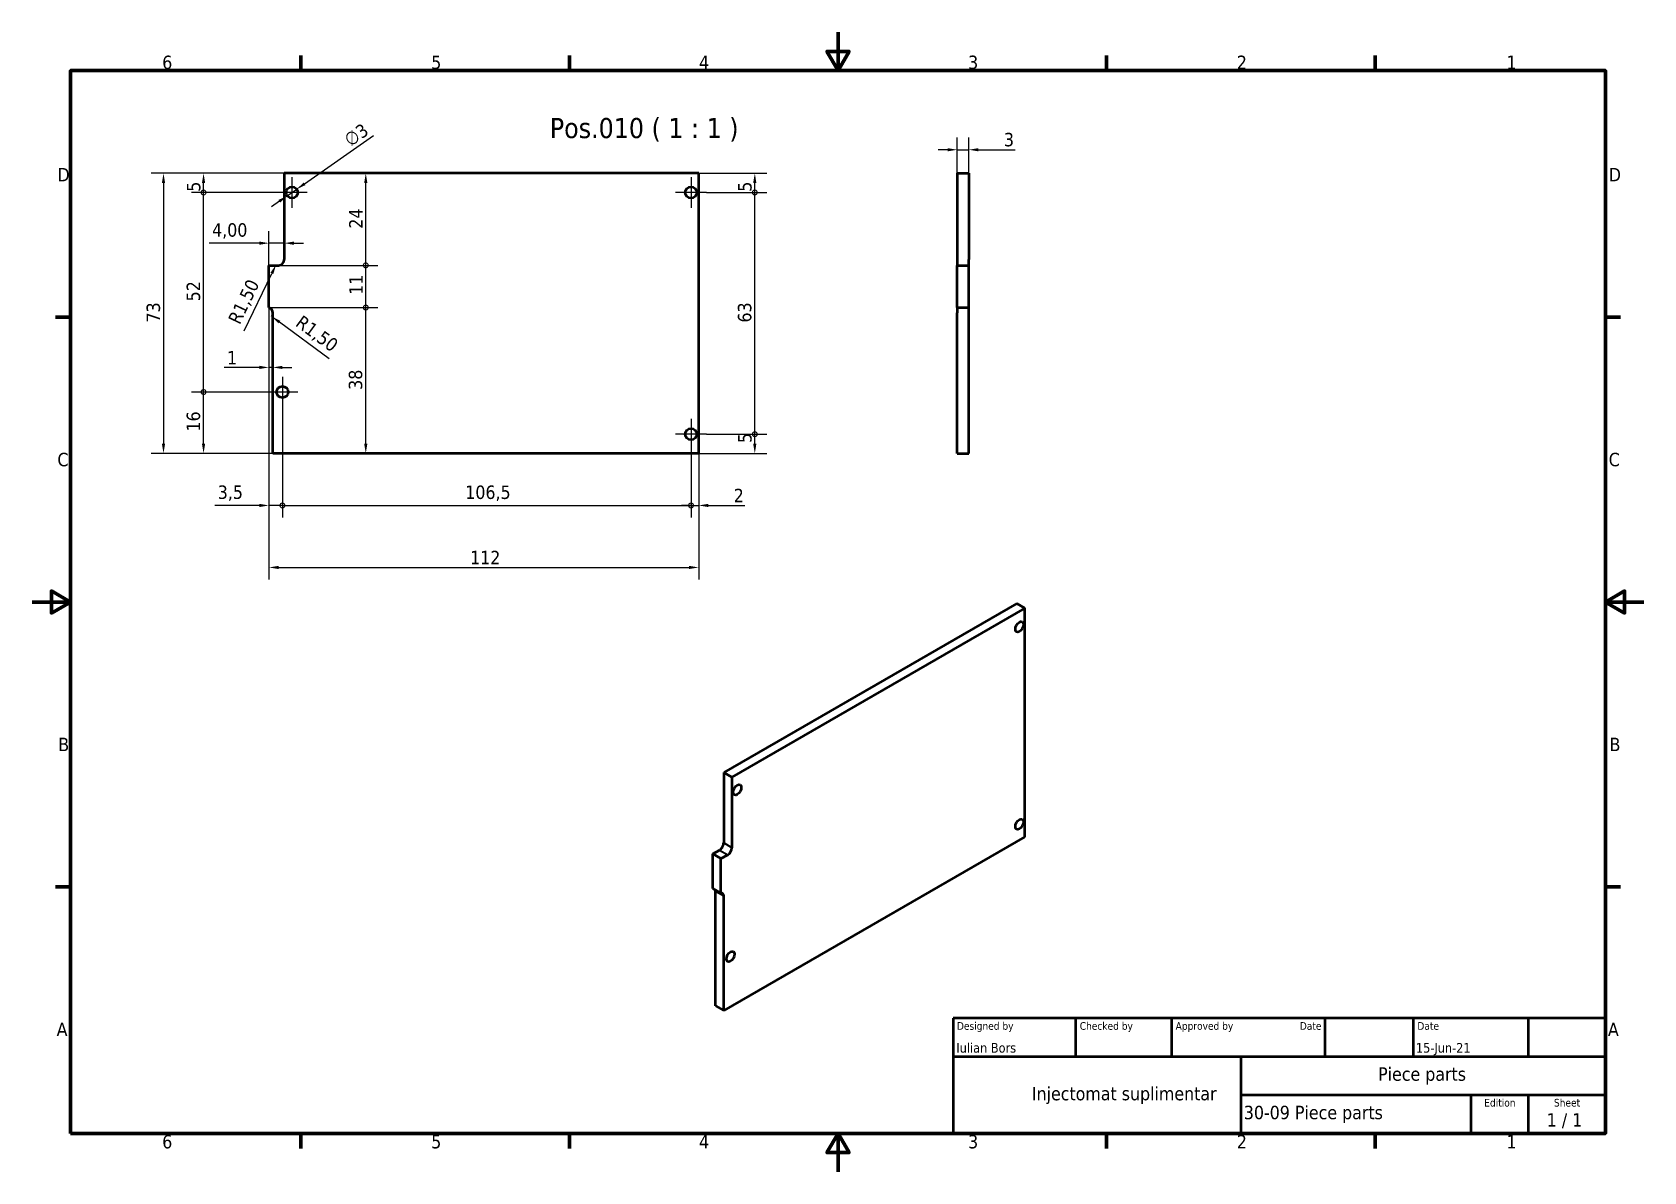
# Model space of a CAD drawing. Header units: millimetres. Extents: x 0 to 420, y 0 to 297.
import ezdxf
from ezdxf.enums import TextEntityAlignment as Align

# ---------------------------------------------------------------- set-up
doc = ezdxf.new("R2010")
doc.units = ezdxf.units.MM
for name, color, linetype, lineweight in [('Border (ISO)', 7, 'Continuous', 70), ('Center Mark (ISO)', 7, 'Continuous', 25), ('Dimension (ISO)', 7, 'Continuous', 25), ('Symbol (ISO)', 7, 'Continuous', 25), ('Title (ISO)', 7, 'Continuous', 50), ('Visible (ISO)', 7, 'Continuous', 50), ('Visible Narrow (ISO)', 7, 'Continuous', 35)]:
    doc.layers.add(name, color=color, linetype=linetype, lineweight=lineweight)
doc.styles.add('Label Text (ISO)', font='tahoma.ttf')
doc.styles.add('Note Text (ISO)', font='tahoma.ttf')
doc.styles.add('Text Style39', font='tahoma.ttf')
doc.styles.add('Text Style41', font='tahoma.ttf')
doc.dimstyles.new('Default (ISO)', dxfattribs={"dimtxt": 3.5, "dimasz": 2.5, "dimexe": 3.175, "dimexo": 0, "dimgap": 0.762, "dimtad": 1, "dimrnd": 1e-08, "dimzin": 0, "dimtxsty": 'Note Text (ISO)', "dimcen": 0.09, "dimdle": 10, "dimclrd": 256, "dimclre": 256, "dimclrt": 256, "dimazin": 0, "dimtfac": 1.001486, "dimtmove": 0, "dimatfit": 3, "dimfxl": 1, "dimtolj": 1, "dimtzin": 0, "dimlwd": -1, "dimlwe": -1, "dimarcsym": 0})

# ---------------------------------------------------------------- blocks, each defined once
blk = doc.blocks.new('Borders Default Border')
at = {"layer": 'Border (ISO)'}
for p, q in [((70, 287), (70, 290.9)), ((140, 287), (140, 290.9)), ((280, 287), (280, 290.9)), ((350, 287), (350, 290.9)), ((10, 222.75), (6.1, 222.75)), ((410, 222.75), (413.9, 222.75)), ((10, 74.25), (6.1, 74.25)), ((410, 74.25), (413.9, 74.25)), ((70, 10), (70, 6.1)), ((140, 10), (140, 6.1)), ((280, 10), (280, 6.1)), ((350, 10), (350, 6.1))]:
    blk.add_line(p, q, dxfattribs=at)
at = {"layer": 'Border (ISO)', "flags": 128}
for points in [[(210, 297), (210, 287), (207.11, 292), (212.89, 292), (210, 287)], [(10, 10), (10, 287), (410, 287), (410, 10), (10, 10)], [(0, 148.5), (10, 148.5), (5, 151.39), (5, 145.61), (10, 148.5)], [(420, 148.5), (410, 148.5), (415, 151.39), (415, 145.61), (410, 148.5)], [(210, 0), (210, 10), (207.11, 5), (212.89, 5), (210, 10)]]:
    blk.add_lwpolyline(points, dxfattribs=at)
at = {"layer": 'Border (ISO)', "char_height": 3.5, "attachment_point": 7, "style": 'Note Text (ISO)'}
for s, insert in [('6', (33.88, 287.33)), ('5', (103.98, 287.33)), ('4', (173.78, 287.4)), ('3', (243.91, 287.33)), ('2', (313.94, 287.4)), ('1', (384.21, 287.4)), ('D', (6.57, 258.13)), ('D', (410.87, 258.13)), ('C', (6.56, 183.81)), ('C', (410.86, 183.81)), ('B', (6.78, 109.63)), ('B', (411.08, 109.63)), ('A', (6.36, 35.38)), ('A', (410.66, 35.38)), ('6', (33.88, 6.03)), ('5', (103.98, 6.03)), ('4', (173.78, 6.1)), ('3', (243.91, 6.03)), ('2', (313.94, 6.1)), ('1', (384.21, 6.1))]:
    blk.add_mtext(s, dxfattribs=dict(at, insert=insert))
blk = doc.blocks.new('Title Blocks I.A.B')
at = {"layer": 'Title (ISO)'}
for p, q in [((270.07, 130), (100.07, 130)), ((100.07, 130), (100.07, 100)), ((132.07, 120), (132.07, 130)), ((157.07, 120), (157.07, 130)), ((197.07, 120), (197.07, 130)), ((220.07, 120), (220.07, 130)), ((250.07, 120), (250.07, 130)), ((270.07, 100), (270.07, 130)), ((100.07, 120), (270.07, 120)), ((175.07, 120), (175.07, 100)), ((270.07, 110), (175.07, 110)), ((235.07, 100), (235.07, 110)), ((250.07, 100), (250.07, 110)), ((100.07, 100), (270.07, 100))]:
    blk.add_line(p, q, dxfattribs=at)
at = {"layer": 'Title (ISO)', "style": 'Text Style41'}
for s, p in [('Designed by', (101.07, 129)), ('Checked by', (133.07, 129)), ('Approved by', (158.07, 129)), ('Date', (221.07, 129))]:
    blk.add_text(s, height=2, dxfattribs=at).set_placement(p, align=Align.TOP_LEFT)
blk.add_text('Date', height=2, dxfattribs=at).set_placement((196.07, 129), align=Align.TOP_RIGHT)
for s, p in [('Edition', (242.57, 109)), ('Sheet', (260.07, 109))]:
    blk.add_text(s, height=2, dxfattribs=at).set_placement(p, align=Align.TOP_CENTER)
at = {"layer": 'Title (ISO)', "style": 'Note Text (ISO)'}
blk.add_text('1 / 1 ', height=3.5, dxfattribs=at).set_placement((260.07, 103.5), align=Align.MIDDLE_CENTER)
at = {"layer": 'Title (ISO)'}
for tag, p, height, style in [('AUTHOR_001', (100.92, 121.05), 2.5, 'Text Style39'), ('CREATION_DATE_001', (220.69, 121.05), 2.5, 'Text Style39'), ('TITLE_001', (210.83, 113.72), 3.5, 'Note Text (ISO)'), ('COMPANY_001', (102.23, 108.63), 3.5, 'Note Text (ISO)'), ('PART_NUMBER_001', (175.84, 103.7), 3.5, 'Note Text (ISO)')]:
    blk.add_attdef(tag, p, '', height=height, dxfattribs=dict(at, style=style))
at = {"layer": 'Title (ISO)', "style": 'Text Style39'}
for tag, p in [('CHECKED_BY', (133.07, 121)), ('ENG_APPROVED_BY', (158.07, 121))]:
    blk.add_attdef(tag, text='', height=2.5, dxfattribs=at).set_placement(p, align=Align.BOTTOM_LEFT)
blk.add_attdef('ENG_APPROVAL_DATE', text='', height=2.5, dxfattribs=at).set_placement((196.07, 121), align=Align.BOTTOM_RIGHT)
at = {"layer": 'Title (ISO)', "style": 'Note Text (ISO)'}
blk.add_attdef('REVISION_NUMBER', text='', height=3.5, dxfattribs=at).set_placement((242.57, 103.5), align=Align.MIDDLE_CENTER)
blk = doc.blocks.new('*D6')
at = {"layer": 'Defpoints', "color": 0, "transparency": 16777216}
for p in [(61.69, 225.24), (173.69, 187.23), (173.69, 157.51)]:
    blk.add_point(p, dxfattribs=at)
at = {"layer": 'Dimension (ISO)', "transparency": 16777216}
for p, q in [((61.69, 225.24), (61.69, 154.33)), ((173.69, 187.23), (173.69, 154.33)), ((64.19, 157.51), (171.19, 157.51))]:
    blk.add_line(p, q, dxfattribs=at)
for points in [[(64.19, 157.92), (64.19, 157.09), (61.69, 157.51)], [(171.19, 157.92), (171.19, 157.09), (173.69, 157.51)]]:
    blk.add_solid(points, dxfattribs=at)
at = {"layer": 'Dimension (ISO)', "transparency": 16777216, "insert": (114.12, 161.84), "char_height": 3.5, "attachment_point": 1, "style": 'Note Text (ISO)'}
blk.add_mtext('\\A1;112', dxfattribs=at)
blk = doc.blocks.new('*D7')
at = {"layer": 'Defpoints', "color": 0, "transparency": 16777216}
for p in [(65.69, 260.23), (34.21, 187.23), (62.69, 187.23)]:
    blk.add_point(p, dxfattribs=at)
at = {"layer": 'Dimension (ISO)', "transparency": 16777216}
for p, q in [((65.69, 260.23), (31.03, 260.23)), ((34.21, 257.73), (34.21, 189.73)), ((62.69, 187.23), (31.03, 187.23))]:
    blk.add_line(p, q, dxfattribs=at)
for points in [[(33.79, 257.73), (34.63, 257.73), (34.21, 260.23)], [(33.79, 189.73), (34.63, 189.73), (34.21, 187.23)]]:
    blk.add_solid(points, dxfattribs=at)
at = {"layer": 'Dimension (ISO)', "transparency": 16777216, "insert": (29.8, 221.35), "char_height": 3.5, "attachment_point": 1, "rotation": 90, "style": 'Note Text (ISO)'}
blk.add_mtext('\\A1;73', dxfattribs=at)
blk = doc.blocks.new('*D8')
at = {"layer": 'Defpoints', "color": 0, "transparency": 16777216}
for p in [(244.08, 266.37), (241.08, 260.23), (244.08, 260.23)]:
    blk.add_point(p, dxfattribs=at)
at = {"layer": 'Dimension (ISO)', "transparency": 16777216}
for p, q in [((241.08, 260.23), (241.08, 269.54)), ((244.08, 260.23), (244.08, 269.54)), ((238.58, 266.37), (236.08, 266.37)), ((241.08, 266.37), (244.08, 266.37)), ((246.58, 266.37), (256.13, 266.37))]:
    blk.add_line(p, q, dxfattribs=at)
for points in [[(238.58, 266.78), (238.58, 265.95), (241.08, 266.37)], [(246.58, 266.78), (246.58, 265.95), (244.08, 266.37)]]:
    blk.add_solid(points, dxfattribs=at)
at = {"layer": 'Dimension (ISO)', "transparency": 16777216, "insert": (253.24, 270.77), "char_height": 3.5, "attachment_point": 1, "style": 'Note Text (ISO)'}
blk.add_mtext('\\A1;3', dxfattribs=at)
blk = doc.blocks.new('_DotSmall')
at = {"color": 0, "linetype": 'ByBlock', "const_width": 0.5}
blk.add_lwpolyline([(-0.0625, 0, 1), (0.0625, 0, 1)], format="xyb", close=True, dxfattribs=at)
blk = doc.blocks.new('*D9')
at = {"layer": 'Defpoints', "color": 0, "transparency": 16777216}
for p in [(44.65, 203.23), (65.19, 203.23), (62.69, 187.23)]:
    blk.add_point(p, dxfattribs=at)
at = {"layer": 'Dimension (ISO)', "transparency": 16777216}
for p, q in [((65.19, 203.23), (41.47, 203.23)), ((44.65, 189.73), (44.65, 203.23)), ((62.69, 187.23), (41.47, 187.23))]:
    blk.add_line(p, q, dxfattribs=at)
blk.add_solid([(44.23, 189.73), (45.06, 189.73), (44.65, 187.23)], dxfattribs=at)
at = {"layer": 'Dimension (ISO)', "transparency": 16777216, "xscale": 2.5, "yscale": 2.5, "zscale": 2.5, "rotation": 90}
blk.add_blockref('_DotSmall', (44.65, 203.23), dxfattribs=at)
at = {"layer": 'Dimension (ISO)', "transparency": 16777216, "insert": (40.24, 192.93), "char_height": 3.5, "attachment_point": 1, "rotation": 90, "style": 'Note Text (ISO)'}
blk.add_mtext('\\A1;16', dxfattribs=at)
blk = doc.blocks.new('*D11')
at = {"layer": 'Defpoints', "color": 0, "transparency": 16777216}
for p in [(44.65, 255.23), (67.69, 255.23), (65.19, 203.23)]:
    blk.add_point(p, dxfattribs=at)
at = {"layer": 'Dimension (ISO)', "transparency": 16777216}
for p, q in [((67.69, 255.23), (41.47, 255.23)), ((44.65, 203.23), (44.65, 255.23)), ((65.19, 203.23), (41.47, 203.23))]:
    blk.add_line(p, q, dxfattribs=at)
at = {"layer": 'Dimension (ISO)', "transparency": 16777216, "xscale": 2.5, "yscale": 2.5, "zscale": 2.5}
for p, rotation in [((44.65, 255.23), 90), ((44.65, 203.23), 270)]:
    blk.add_blockref('_DotSmall', p, dxfattribs=dict(at, rotation=rotation))
at = {"layer": 'Dimension (ISO)', "transparency": 16777216, "insert": (40.24, 226.86), "char_height": 3.5, "attachment_point": 1, "rotation": 90, "style": 'Note Text (ISO)'}
blk.add_mtext('\\A1;52', dxfattribs=at)
blk = doc.blocks.new('*D12')
at = {"layer": 'Defpoints', "color": 0, "transparency": 16777216}
for p in [(44.65, 260.23), (65.69, 260.23), (67.69, 255.23)]:
    blk.add_point(p, dxfattribs=at)
at = {"layer": 'Dimension (ISO)', "transparency": 16777216}
for p, q in [((65.69, 260.23), (41.47, 260.23)), ((44.65, 255.23), (44.65, 257.73)), ((67.69, 255.23), (41.47, 255.23))]:
    blk.add_line(p, q, dxfattribs=at)
blk.add_solid([(44.23, 257.73), (45.06, 257.73), (44.65, 260.23)], dxfattribs=at)
at = {"layer": 'Dimension (ISO)', "transparency": 16777216, "xscale": 2.5, "yscale": 2.5, "zscale": 2.5, "rotation": 270}
blk.add_blockref('_DotSmall', (44.65, 255.23), dxfattribs=at)
at = {"layer": 'Dimension (ISO)', "transparency": 16777216, "insert": (40.31, 255.43), "char_height": 3.5, "attachment_point": 1, "rotation": 90, "style": 'Note Text (ISO)'}
blk.add_mtext('\\A1;5', dxfattribs=at)
blk = doc.blocks.new('*D13')
at = {"layer": 'Defpoints', "color": 0, "transparency": 16777216}
for p in [(66.46, 254.37), (68.92, 256.08)]:
    blk.add_point(p, dxfattribs=at)
at = {"layer": 'Dimension (ISO)', "transparency": 16777216}
for p, q in [((70.97, 257.51), (88.98, 270.05)), ((64.41, 252.94), (62.36, 251.51)), ((66.46, 254.37), (68.92, 256.08))]:
    blk.add_line(p, q, dxfattribs=at)
for points in [[(70.74, 257.85), (71.21, 257.17), (68.92, 256.08)], [(64.17, 253.28), (64.65, 252.6), (66.46, 254.37)]]:
    blk.add_solid(points, dxfattribs=at)
at = {"layer": 'Dimension (ISO)', "transparency": 16777216, "insert": (80.88, 269.93), "char_height": 3.5, "attachment_point": 1, "rotation": 34.8367, "style": 'Note Text (ISO)'}
blk.add_mtext('\\A1;∅3', dxfattribs=at)
blk = doc.blocks.new('*D14')
at = {"layer": 'Defpoints', "color": 0, "transparency": 16777216}
for p in [(65.69, 242.02), (65.69, 242.02), (61.69, 236.24)]:
    blk.add_point(p, dxfattribs=at)
at = {"layer": 'Dimension (ISO)', "transparency": 16777216}
for p, q in [((61.69, 236.24), (61.69, 245.19)), ((59.19, 242.02), (46.11, 242.02)), ((65.69, 242.02), (61.69, 242.02)), ((68.19, 242.02), (70.69, 242.02))]:
    blk.add_line(p, q, dxfattribs=at)
for points in [[(59.19, 242.44), (59.19, 241.6), (61.69, 242.02)], [(68.19, 242.44), (68.19, 241.6), (65.69, 242.02)]]:
    blk.add_solid(points, dxfattribs=at)
at = {"layer": 'Dimension (ISO)', "transparency": 16777216, "insert": (46.88, 247.22), "char_height": 3.5, "attachment_point": 1, "style": 'Note Text (ISO)'}
blk.add_mtext('\\A1;4,00', dxfattribs=at)
blk = doc.blocks.new('*D15')
at = {"layer": 'Defpoints', "color": 0, "transparency": 16777216}
for p in [(61.69, 225.24), (62.69, 217.41), (61.69, 209.64)]:
    blk.add_point(p, dxfattribs=at)
at = {"layer": 'Dimension (ISO)', "transparency": 16777216}
for p, q in [((61.69, 225.24), (61.69, 206.46)), ((59.19, 209.64), (50.01, 209.64)), ((62.69, 209.64), (61.69, 209.64)), ((65.19, 209.64), (67.69, 209.64))]:
    blk.add_line(p, q, dxfattribs=at)
for points in [[(59.19, 210.06), (59.19, 209.22), (61.69, 209.64)], [(65.19, 210.06), (65.19, 209.22), (62.69, 209.64)]]:
    blk.add_solid(points, dxfattribs=at)
at = {"layer": 'Dimension (ISO)', "transparency": 16777216, "insert": (50.77, 213.91), "char_height": 3.5, "attachment_point": 1, "style": 'Note Text (ISO)'}
blk.add_mtext('\\A1;1', dxfattribs=at)
blk = doc.blocks.new('*D16')
at = {"layer": 'Defpoints', "color": 0, "transparency": 16777216}
for p in [(61.69, 225.24), (86.93, 225.24), (62.69, 187.23)]:
    blk.add_point(p, dxfattribs=at)
at = {"layer": 'Dimension (ISO)', "transparency": 16777216}
for p, q in [((61.69, 225.24), (90.1, 225.24)), ((86.93, 189.73), (86.93, 225.24))]:
    blk.add_line(p, q, dxfattribs=at)
blk.add_solid([(86.51, 189.73), (87.34, 189.73), (86.93, 187.23)], dxfattribs=at)
at = {"layer": 'Dimension (ISO)', "transparency": 16777216, "xscale": 2.5, "yscale": 2.5, "zscale": 2.5, "rotation": 90}
blk.add_blockref('_DotSmall', (86.93, 225.24), dxfattribs=at)
at = {"layer": 'Dimension (ISO)', "transparency": 16777216, "insert": (82.5, 203.8), "char_height": 3.5, "attachment_point": 1, "rotation": 90, "style": 'Note Text (ISO)'}
blk.add_mtext('\\A1;38', dxfattribs=at)
blk = doc.blocks.new('*D17')
at = {"layer": 'Defpoints', "color": 0, "transparency": 16777216}
for p in [(61.69, 236.24), (86.93, 236.24), (61.69, 225.24)]:
    blk.add_point(p, dxfattribs=at)
at = {"layer": 'Dimension (ISO)', "transparency": 16777216}
for p, q in [((61.69, 236.24), (90.1, 236.24)), ((86.93, 225.24), (86.93, 236.24)), ((61.69, 225.24), (90.1, 225.24))]:
    blk.add_line(p, q, dxfattribs=at)
at = {"layer": 'Dimension (ISO)', "transparency": 16777216, "xscale": 2.5, "yscale": 2.5, "zscale": 2.5}
for p, rotation in [((86.93, 236.24), 90), ((86.93, 225.24), 270)]:
    blk.add_blockref('_DotSmall', p, dxfattribs=dict(at, rotation=rotation))
at = {"layer": 'Dimension (ISO)', "transparency": 16777216, "insert": (82.65, 228.57), "char_height": 3.5, "attachment_point": 1, "rotation": 90, "style": 'Note Text (ISO)'}
blk.add_mtext('\\A1;11', dxfattribs=at)
blk = doc.blocks.new('*D18')
at = {"layer": 'Defpoints', "color": 0, "transparency": 16777216}
for p in [(65.69, 260.23), (86.93, 260.23), (61.69, 236.24)]:
    blk.add_point(p, dxfattribs=at)
at = {"layer": 'Dimension (ISO)', "transparency": 16777216}
for p, q in [((86.93, 236.24), (86.93, 257.73)), ((61.69, 236.24), (90.1, 236.24))]:
    blk.add_line(p, q, dxfattribs=at)
blk.add_solid([(86.51, 257.73), (87.34, 257.73), (86.93, 260.23)], dxfattribs=at)
at = {"layer": 'Dimension (ISO)', "transparency": 16777216, "xscale": 2.5, "yscale": 2.5, "zscale": 2.5, "rotation": 270}
blk.add_blockref('_DotSmall', (86.93, 236.24), dxfattribs=at)
at = {"layer": 'Dimension (ISO)', "transparency": 16777216, "insert": (82.59, 245.8), "char_height": 3.5, "attachment_point": 1, "rotation": 90, "style": 'Note Text (ISO)'}
blk.add_mtext('\\A1;24', dxfattribs=at)
blk = doc.blocks.new('*D19')
at = {"layer": 'Defpoints', "color": 0, "transparency": 16777216}
for p in [(63.54, 236.39), (64.19, 237.74)]:
    blk.add_point(p, dxfattribs=at)
at = {"layer": 'Dimension (ISO)', "transparency": 16777216}
blk.add_line((55.25, 219.18), (62.46, 234.14), dxfattribs=at)
blk.add_arc((64.19, 237.74), 1.5, 244.2923, 270, dxfattribs=at)
blk.add_solid([(62.08, 234.32), (62.83, 233.96), (63.54, 236.39)], dxfattribs=at)
at = {"layer": 'Dimension (ISO)', "transparency": 16777216, "insert": (50.9, 222.12), "char_height": 3.5, "attachment_point": 1, "rotation": 64.2923, "style": 'Note Text (ISO)'}
blk.add_mtext('\\A1;R1,50', dxfattribs=at)
blk = doc.blocks.new('*D20')
at = {"layer": 'Defpoints', "color": 0, "transparency": 16777216}
for p in [(61.19, 223.83), (62.4, 222.94)]:
    blk.add_point(p, dxfattribs=at)
at = {"layer": 'Dimension (ISO)', "transparency": 16777216}
blk.add_line((77.42, 211.84), (64.41, 221.45), dxfattribs=at)
blk.add_arc((61.19, 223.83), 1.5, 323.5553, 0, dxfattribs=at)
blk.add_solid([(64.66, 221.79), (64.16, 221.12), (62.4, 222.94)], dxfattribs=at)
at = {"layer": 'Dimension (ISO)', "transparency": 16777216, "insert": (70.43, 223.47), "char_height": 3.5, "attachment_point": 1, "rotation": 323.5553, "style": 'Note Text (ISO)'}
blk.add_mtext('\\A1;R1,50', dxfattribs=at)
blk = doc.blocks.new('*D21')
at = {"layer": 'Defpoints', "color": 0, "transparency": 16777216}
for p in [(175.69, 192.23), (188.32, 192.23), (173.69, 187.23)]:
    blk.add_point(p, dxfattribs=at)
at = {"layer": 'Dimension (ISO)', "transparency": 16777216}
for p, q in [((175.69, 192.23), (191.49, 192.23)), ((188.32, 189.73), (188.32, 192.23)), ((173.69, 187.23), (191.49, 187.23))]:
    blk.add_line(p, q, dxfattribs=at)
blk.add_solid([(187.9, 189.73), (188.73, 189.73), (188.32, 187.23)], dxfattribs=at)
at = {"layer": 'Dimension (ISO)', "transparency": 16777216, "xscale": 2.5, "yscale": 2.5, "zscale": 2.5, "rotation": 90}
blk.add_blockref('_DotSmall', (188.32, 192.23), dxfattribs=at)
at = {"layer": 'Dimension (ISO)', "transparency": 16777216, "insert": (183.98, 189.93), "char_height": 3.5, "attachment_point": 1, "rotation": 90, "style": 'Note Text (ISO)'}
blk.add_mtext('\\A1;5', dxfattribs=at)
blk = doc.blocks.new('*D22')
at = {"layer": 'Defpoints', "color": 0, "transparency": 16777216}
for p in [(175.69, 255.23), (188.32, 255.23), (175.69, 192.23)]:
    blk.add_point(p, dxfattribs=at)
at = {"layer": 'Dimension (ISO)', "transparency": 16777216}
for p, q in [((175.69, 255.23), (191.49, 255.23)), ((188.32, 192.23), (188.32, 255.23)), ((175.69, 192.23), (191.49, 192.23))]:
    blk.add_line(p, q, dxfattribs=at)
at = {"layer": 'Dimension (ISO)', "transparency": 16777216, "xscale": 2.5, "yscale": 2.5, "zscale": 2.5}
for p, rotation in [((188.32, 255.23), 90), ((188.32, 192.23), 270)]:
    blk.add_blockref('_DotSmall', p, dxfattribs=dict(at, rotation=rotation))
at = {"layer": 'Dimension (ISO)', "transparency": 16777216, "insert": (183.91, 221.34), "char_height": 3.5, "attachment_point": 1, "rotation": 90, "style": 'Note Text (ISO)'}
blk.add_mtext('\\A1;63', dxfattribs=at)
blk = doc.blocks.new('*D23')
at = {"layer": 'Defpoints', "color": 0, "transparency": 16777216}
for p in [(173.69, 260.23), (188.32, 260.23), (175.69, 255.23)]:
    blk.add_point(p, dxfattribs=at)
at = {"layer": 'Dimension (ISO)', "transparency": 16777216}
for p, q in [((173.69, 260.23), (191.49, 260.23)), ((188.32, 255.23), (188.32, 257.73)), ((175.69, 255.23), (191.49, 255.23))]:
    blk.add_line(p, q, dxfattribs=at)
blk.add_solid([(187.9, 257.73), (188.73, 257.73), (188.32, 260.23)], dxfattribs=at)
at = {"layer": 'Dimension (ISO)', "transparency": 16777216, "xscale": 2.5, "yscale": 2.5, "zscale": 2.5, "rotation": 270}
blk.add_blockref('_DotSmall', (188.32, 255.23), dxfattribs=at)
at = {"layer": 'Dimension (ISO)', "transparency": 16777216, "insert": (183.98, 255.43), "char_height": 3.5, "attachment_point": 1, "rotation": 90, "style": 'Note Text (ISO)'}
blk.add_mtext('\\A1;5', dxfattribs=at)
blk = doc.blocks.new('*D24')
at = {"layer": 'Defpoints', "color": 0, "transparency": 16777216}
for p in [(61.69, 225.24), (65.19, 203.23), (65.19, 173.66)]:
    blk.add_point(p, dxfattribs=at)
at = {"layer": 'Dimension (ISO)', "transparency": 16777216}
for p, q in [((61.69, 225.24), (61.69, 170.49)), ((65.19, 203.23), (65.19, 170.49)), ((59.19, 173.66), (47.59, 173.66)), ((65.19, 173.66), (61.69, 173.66)), ((65.19, 173.66), (70.19, 173.66))]:
    blk.add_line(p, q, dxfattribs=at)
blk.add_solid([(59.19, 174.08), (59.19, 173.25), (61.69, 173.66)], dxfattribs=at)
at = {"layer": 'Dimension (ISO)', "transparency": 16777216, "xscale": 2.5, "yscale": 2.5, "zscale": 2.5, "rotation": 180}
blk.add_blockref('_DotSmall', (65.19, 173.66), dxfattribs=at)
at = {"layer": 'Dimension (ISO)', "transparency": 16777216, "insert": (48.35, 178.87), "char_height": 3.5, "attachment_point": 1, "style": 'Note Text (ISO)'}
blk.add_mtext('\\A1;3,5', dxfattribs=at)
blk = doc.blocks.new('*D25')
at = {"layer": 'Defpoints', "color": 0, "transparency": 16777216}
for p in [(65.19, 203.23), (171.69, 192.23), (171.69, 173.66)]:
    blk.add_point(p, dxfattribs=at)
at = {"layer": 'Dimension (ISO)', "transparency": 16777216}
for p, q in [((65.19, 203.23), (65.19, 170.49)), ((171.69, 192.23), (171.69, 170.49)), ((65.19, 173.66), (171.69, 173.66))]:
    blk.add_line(p, q, dxfattribs=at)
at = {"layer": 'Dimension (ISO)', "transparency": 16777216, "xscale": 2.5, "yscale": 2.5, "zscale": 2.5, "rotation": 180}
blk.add_blockref('_DotSmall', (65.19, 173.66), dxfattribs=at)
at = {"layer": 'Dimension (ISO)', "transparency": 16777216, "xscale": 2.5, "yscale": 2.5, "zscale": 2.5}
blk.add_blockref('_DotSmall', (171.69, 173.66), dxfattribs=at)
at = {"layer": 'Dimension (ISO)', "transparency": 16777216, "insert": (112.86, 178.86), "char_height": 3.5, "attachment_point": 1, "style": 'Note Text (ISO)'}
blk.add_mtext('\\A1;106,5', dxfattribs=at)
blk = doc.blocks.new('*D26')
at = {"layer": 'Defpoints', "color": 0, "transparency": 16777216}
for p in [(171.69, 192.23), (173.69, 187.23), (173.69, 173.66)]:
    blk.add_point(p, dxfattribs=at)
at = {"layer": 'Dimension (ISO)', "transparency": 16777216}
for p, q in [((171.69, 192.23), (171.69, 170.49)), ((173.69, 187.23), (173.69, 170.49)), ((171.69, 173.66), (169.19, 173.66)), ((171.69, 173.66), (173.69, 173.66)), ((176.19, 173.66), (185.74, 173.66))]:
    blk.add_line(p, q, dxfattribs=at)
blk.add_solid([(176.19, 174.08), (176.19, 173.25), (173.69, 173.66)], dxfattribs=at)
at = {"layer": 'Dimension (ISO)', "transparency": 16777216, "xscale": 2.5, "yscale": 2.5, "zscale": 2.5}
blk.add_blockref('_DotSmall', (171.69, 173.66), dxfattribs=at)
at = {"layer": 'Dimension (ISO)', "transparency": 16777216, "insert": (182.82, 178), "char_height": 3.5, "attachment_point": 1, "style": 'Note Text (ISO)'}
blk.add_mtext('\\A1;2', dxfattribs=at)

msp = doc.modelspace()

# ---------------------------------------------------------------- linework, layer by layer
at = {"layer": 'Center Mark (ISO)', "linetype": 'Continuous'}
for p, q in [((67.6903, 259.2262), (67.6903, 251.2262)), ((171.6903, 259.2262), (171.6903, 251.2262)), ((71.6903, 255.2262), (63.6903, 255.2262)), ((175.6903, 255.2262), (167.6903, 255.2262)), ((65.1903, 207.2262), (65.1903, 199.2262)), ((69.1903, 203.2262), (61.1903, 203.2262)), ((171.6903, 196.2262), (171.6903, 188.2262)), ((175.6903, 192.2262), (167.6903, 192.2262))]:
    msp.add_line(p, q, dxfattribs=at)
at = {"layer": 'Visible (ISO)'}
for p, q in [((65.6903, 260.2262), (65.6903, 237.7419)), ((173.6903, 260.2262), (65.6903, 260.2262)), ((173.6903, 187.2262), (173.6903, 260.2262)), ((241.0789, 260.2262), (244.0789, 260.2262)), ((241.0789, 260.2262), (241.0789, 237.7419)), ((244.0789, 260.2262), (244.0789, 237.7419)), ((61.6903, 236.2419), (64.1903, 236.2419)), ((61.6903, 225.2419), (61.6903, 236.2419)), ((241.0789, 237.7419), (241.0789, 236.2419)), ((241.0789, 236.2419), (244.0789, 236.2419)), ((241.0789, 225.2419), (241.0789, 236.2419)), ((244.0789, 236.2419), (244.0789, 237.7419)), ((244.0789, 225.2419), (244.0789, 236.2419)), ((62.6903, 187.2262), (62.6903, 223.8277)), ((241.0789, 225.2419), (241.0789, 223.8277)), ((241.0789, 225.2419), (244.0789, 225.2419)), ((241.0789, 187.2262), (241.0789, 223.8277)), ((244.0789, 223.8277), (244.0789, 225.2419)), ((244.0789, 187.2262), (244.0789, 223.8277)), ((173.6903, 187.2262), (62.6903, 187.2262)), ((241.0789, 187.2262), (244.0789, 187.2262)), ((256.5741, 148.1391), (180.2065, 104.0483)), ((256.5741, 148.1391), (258.6954, 146.9144)), ((258.6954, 146.9144), (182.3279, 102.8235)), ((258.6954, 87.3101), (258.6954, 146.9144)), ((180.2065, 104.0483), (182.3279, 102.8235)), ((180.2065, 104.0483), (180.2065, 85.69)), ((182.3279, 102.8235), (182.3279, 84.4652)), ((258.6954, 87.3101), (180.2065, 41.9945)), ((177.3781, 82.8322), (179.1459, 83.8528)), ((177.3781, 82.8322), (179.4994, 81.6075)), ((177.3781, 73.8508), (177.3781, 82.8322)), ((179.4994, 81.6075), (181.2672, 82.6281)), ((179.4994, 72.626), (179.4994, 81.6075)), ((177.3781, 73.8508), (179.4994, 72.626)), ((178.0852, 43.2193), (178.0852, 73.1043)), ((180.2065, 41.9945), (180.2065, 71.8796)), ((178.0852, 43.2193), (180.2065, 41.9945))]:
    msp.add_line(p, q, dxfattribs=at)
for centre in [(67.6903, 255.2262), (171.6903, 255.2262), (65.1903, 203.2262), (171.6903, 192.2262)]:
    msp.add_circle(centre, 1.5, dxfattribs=at)
for centre, start, end in [((64.1903, 237.7419), 270, 0), ((61.1903, 223.8277), 0, 70.528779)]:
    msp.add_arc(centre, 1.5, start, end, dxfattribs=at)
for centre in [(257.2812, 142.0154), (183.7421, 99.5576), (257.2812, 90.5761), (181.9743, 56.0791)]:
    msp.add_ellipse(centre, major_axis=(0.75, 1.299), ratio=0.57735027, dxfattribs=at)
for centre, major_axis, start_param, end_param in [((179.1459, 85.0776), (-0.75, -1.299), 0.78539816, 2.35619449), ((181.2672, 83.8528), (0.75, 1.299), 3.92699082, 5.49778714), ((177.0246, 72.4919), (-0.75, -1.299), 2.35619449, 2.6960314), ((179.1459, 71.2672), (0.75, 1.299), 5.49778714, 6.72874656)]:
    msp.add_ellipse(centre, major_axis=major_axis, ratio=0.57735027, start_param=start_param, end_param=end_param, dxfattribs=at)
at = {"layer": 'Visible Narrow (ISO)'}
for p, q in [((182.3279, 84.4652), (180.2065, 85.69)), ((179.1459, 83.8528), (181.2672, 82.6281)), ((178.0852, 73.1043), (180.2065, 71.8796))]:
    msp.add_line(p, q, dxfattribs=at)

# ---------------------------------------------------------------- block references
msp.add_blockref('Borders Default Border', (0, 0))
msp.add_blockref('Title Blocks I.A.B', (139.9286, -90)).add_auto_attribs({'TITLE_001': 'Piece parts', 'PART_NUMBER_001': '30-09 Piece parts', 'COMPANY_001': '              Injectomat suplimentar', 'AUTHOR_001': 'Iulian Bors', 'CREATION_DATE_001': '15-Jun-21'})

# ---------------------------------------------------------------- texts
at = {"layer": 'Symbol (ISO)', "insert": (134.8957, 268.4545), "char_height": 5.25, "attachment_point": 7, "style": 'Label Text (ISO)'}
msp.add_mtext('Pos.010 ( 1 : 1 )', dxfattribs=at)

# ---------------------------------------------------------------- dimensions: what is measured, and where the dimension line sits
at = {"layer": 'Dimension (ISO)'}
dim = msp.add_diameter_dim_2p(p1=(66.4592, 254.3693), p2=(68.9215, 256.083), dimstyle='Default (ISO)', override={"dimgap": 0.762, "dimdec": 0, "dimlfac": 1, "dimtol": 0, "dimlim": 0, "dimtp": 0, "dimtm": 0, "dimtdec": 2, "dimatfit": 2}, dxfattribs=at)
dim.commit()
dim.dimension.update_dxf_attribs({"geometry": '*D13', "text_midpoint": (85.913, 267.9085), "dimtype": 163})
for base, p1, p2, angle, override, picture, middle in [((244.0789, 266.3657), (241.0789, 260.2262), (244.0789, 260.2262), 180, {"dimgap": 0.762, "dimdec": 0, "dimtol": 0, "dimlim": 0, "dimtp": 0, "dimtm": 0, "dimtdec": 2, "dimtofl": 1, "dimatfit": 1}, '*D8', (254.2999, 266.3657)), ((34.2099, 187.2262), (65.6903, 260.2262), (62.6903, 187.2262), 90, {"dimgap": 0.762, "dimdec": 0, "dimtol": 0, "dimlim": 0, "dimtp": 0, "dimtm": 0, "dimtdec": 2, "dimtofl": 0, "dimatfit": 1}, '*D7', (34.2099, 223.7262)), ((44.6452, 260.2262), (67.6903, 255.2262), (65.6903, 260.2262), 90, {"dimgap": 0.762, "dimdec": 0, "dimblk1": 'DotSmall', "dimsah": 1, "dimdle": 0, "dimtol": 0, "dimlim": 0, "dimtp": 0, "dimtm": 0, "dimtdec": 2, "dimtofl": 1, "dimatfit": 1}, '*D12', (44.6452, 256.4762)), ((86.9261, 260.2262), (61.6903, 236.2419), (65.6903, 260.2262), 90, {"dimgap": 0.762, "dimdec": 0, "dimblk1": 'DotSmall', "dimsah": 1, "dimdle": 0, "dimse2": 1, "dimtol": 0, "dimlim": 0, "dimtp": 0, "dimtm": 0, "dimtdec": 2, "dimtofl": 0, "dimatfit": 1}, '*D18', (86.9261, 248.244)), ((188.3165, 260.2262), (175.6903, 255.2262), (173.6903, 260.2262), 90, {"dimgap": 0.762, "dimdec": 0, "dimblk1": 'DotSmall', "dimsah": 1, "dimdle": 0, "dimtol": 0, "dimlim": 0, "dimtp": 0, "dimtm": 0, "dimtdec": 2, "dimtofl": 1, "dimatfit": 1}, '*D23', (188.3165, 256.4762)), ((44.6452, 255.2262), (65.1903, 203.2262), (67.6903, 255.2262), 90, {"dimgap": 0.762, "dimdec": 0, "dimblk1": 'DotSmall', "dimblk2": 'DotSmall', "dimsah": 1, "dimdle": 0, "dimtol": 0, "dimlim": 0, "dimtp": 0, "dimtm": 0, "dimtdec": 2, "dimtofl": 0, "dimatfit": 1}, '*D11', (44.6452, 229.2362)), ((188.3165, 255.2262), (175.6903, 192.2262), (175.6903, 255.2262), 90, {"dimgap": 0.762, "dimdec": 0, "dimblk1": 'DotSmall', "dimblk2": 'DotSmall', "dimsah": 1, "dimdle": 0, "dimtol": 0, "dimlim": 0, "dimtp": 0, "dimtm": 0, "dimtdec": 2, "dimtofl": 0, "dimatfit": 1}, '*D22', (188.3165, 223.7362)), ((86.9261, 236.2419), (61.6903, 225.2419), (61.6903, 236.2419), 90, {"dimgap": 0.762, "dimdec": 0, "dimblk1": 'DotSmall', "dimblk2": 'DotSmall', "dimsah": 1, "dimdle": 0, "dimtol": 0, "dimlim": 0, "dimtp": 0, "dimtm": 0, "dimtdec": 2, "dimtofl": 0, "dimatfit": 1}, '*D17', (86.9261, 230.7419)), ((65.1903, 173.6622), (61.6903, 225.2419), (65.1903, 203.2262), 180, {"dimgap": 0.762, "dimdec": 1, "dimblk2": 'DotSmall', "dimsah": 1, "dimdle": 0, "dimtol": 0, "dimlim": 0, "dimtp": 0, "dimtm": 0, "dimtdec": 2, "dimtofl": 1, "dimatfit": 1}, '*D24', (51.4693, 173.6622)), ((86.9261, 225.2419), (62.6903, 187.2262), (61.6903, 225.2419), 90, {"dimgap": 0.762, "dimdec": 0, "dimblk2": 'DotSmall', "dimsah": 1, "dimdle": 0, "dimse1": 1, "dimtol": 0, "dimlim": 0, "dimtp": 0, "dimtm": 0, "dimtdec": 2, "dimtofl": 0, "dimatfit": 1}, '*D16', (86.9261, 206.224)), ((44.6452, 203.2262), (62.6903, 187.2262), (65.1903, 203.2262), 90, {"dimgap": 0.762, "dimdec": 0, "dimblk2": 'DotSmall', "dimsah": 1, "dimdle": 0, "dimtol": 0, "dimlim": 0, "dimtp": 0, "dimtm": 0, "dimtdec": 2, "dimtofl": 0, "dimatfit": 1}, '*D9', (44.6452, 195.2162)), ((171.6903, 173.6622), (65.1903, 203.2262), (171.6903, 192.2262), 180, {"dimgap": 0.762, "dimdec": 1, "dimblk1": 'DotSmall', "dimblk2": 'DotSmall', "dimsah": 1, "dimdle": 0, "dimtol": 0, "dimlim": 0, "dimtp": 0, "dimtm": 0, "dimtdec": 2, "dimtofl": 0, "dimatfit": 1}, '*D25', (118.4503, 173.6622)), ((173.6903, 173.6622), (171.6903, 192.2262), (173.6903, 187.2262), 180, {"dimgap": 0.762, "dimdec": 0, "dimblk1": 'DotSmall', "dimsah": 1, "dimdle": 0, "dimtol": 0, "dimlim": 0, "dimtp": 0, "dimtm": 0, "dimtdec": 2, "dimtofl": 1, "dimatfit": 1}, '*D26', (183.8973, 173.6622)), ((188.3165, 192.2262), (173.6903, 187.2262), (175.6903, 192.2262), 90, {"dimgap": 0.762, "dimdec": 0, "dimblk2": 'DotSmall', "dimsah": 1, "dimdle": 0, "dimtol": 0, "dimlim": 0, "dimtp": 0, "dimtm": 0, "dimtdec": 2, "dimtofl": 1, "dimatfit": 1}, '*D21', (188.3165, 190.9762))]:
    dim = msp.add_linear_dim(base=base, p1=p1, p2=p2, angle=angle, dimstyle='Default (ISO)', override=override, dxfattribs=at)
    dim.commit()
    dim.dimension.update_dxf_attribs({"geometry": picture, "text_midpoint": middle, "dimtype": 160})
for base, p1, p2, override, picture, middle in [((65.6903, 242.0187), (61.6903, 236.2419), (65.6903, 242.0187), {"dimgap": 0.762, "dimdec": 2, "dimse2": 1, "dimtol": 0, "dimlim": 0, "dimtp": 0, "dimtm": 0, "dimtdec": 2, "dimtofl": 1, "dimatfit": 1}, '*D14', (51.4023, 242.0187)), ((61.6903, 209.64), (62.6903, 217.4138), (61.6903, 225.2419), {"dimgap": 0.762, "dimdec": 0, "dimse1": 1, "dimtol": 0, "dimlim": 0, "dimtp": 0, "dimtm": 0, "dimtdec": 2, "dimtofl": 1, "dimatfit": 1}, '*D15', (51.6209, 209.64)), ((173.6903, 157.5071), (61.6903, 225.2419), (173.6903, 187.2262), {"dimgap": 0.762, "dimdec": 0, "dimtol": 0, "dimlim": 0, "dimtp": 0, "dimtm": 0, "dimtdec": 2, "dimtofl": 0, "dimatfit": 1}, '*D6', (117.6903, 157.5071))]:
    dim = msp.add_linear_dim(base=base, p1=p1, p2=p2, dimstyle='Default (ISO)', override=override, dxfattribs=at)
    dim.commit()
    dim.dimension.update_dxf_attribs({"geometry": picture, "text_midpoint": middle, "dimtype": 160})
for center, mpoint, picture, middle in [((64.1903, 237.7419), (63.5397, 236.3904), '*D19', (58.1391, 225.1728)), ((61.1903, 223.8277), (62.397, 222.9366), '*D20', (72.0733, 215.791))]:
    dim = msp.add_radius_dim(center=center, mpoint=mpoint, dimstyle='Default (ISO)', override={"dimgap": 0.762, "dimdec": 2, "dimlfac": 1, "dimcen": 0, "dimtol": 0, "dimlim": 0, "dimtp": 0, "dimtm": 0, "dimtdec": 2, "dimtofl": 0}, dxfattribs=at)
    dim.commit()
    dim.dimension.update_dxf_attribs({"geometry": picture, "text_midpoint": middle, "dimtype": 164})

doc.saveas('drawing.dxf')
